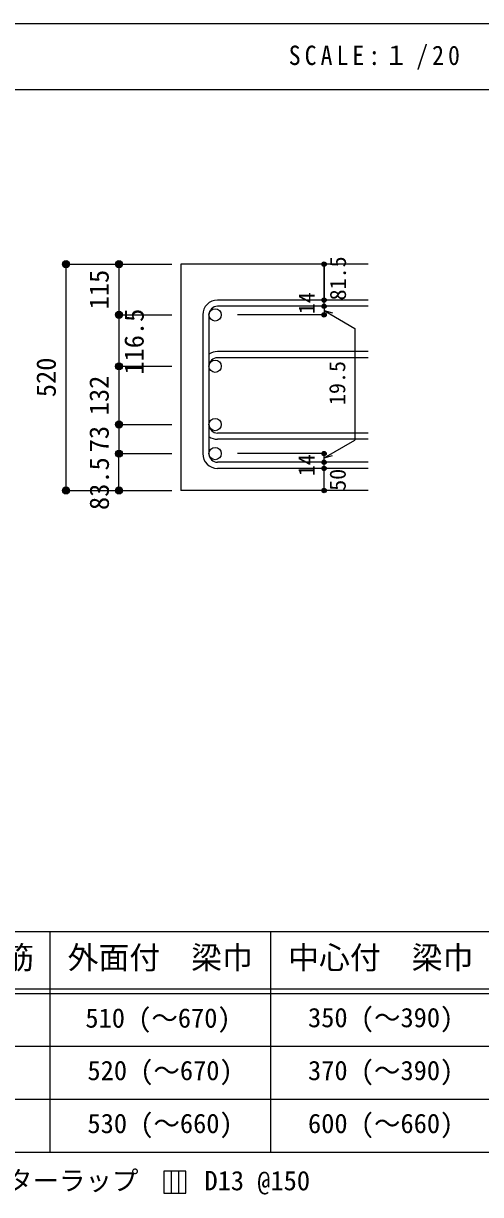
# Model space of a CAD drawing. Units: millimetres at full size, sheet at 1:20. Extents: x -3982 to 3969, y -2797 to 2801.
# Drawn here: x 1347 to 2383, y 146 to 2801 of the extents above; entities that cross this region are included whole.
import ezdxf
from ezdxf.enums import TextEntityAlignment as Align

# ---------------------------------------------------------------- set-up
doc = ezdxf.new("R2010")
doc.units = ezdxf.units.MM
doc.header["$LTSCALE"] = 20
doc.header["$PDMODE"] = 32
doc.header["$PDSIZE"] = 10
for name, color, linetype in [('6-1_躯体線', 2, 'Continuous'), ('6-5_梁主筋', 7, 'Continuous'), ('6-6_S.T.P.', 7, 'Continuous'), ('6-7_文字', 7, 'Continuous'), ('6-D_寸法', 4, 'Continuous'), ('6-E_枠', 7, 'Continuous'), ('F-0_枠', 6, 'Continuous')]:
    doc.layers.add(name, color=color, linetype=linetype)
doc.styles.add('ＭＳ ゴシック', font='')
doc.styles.get('ＭＳ ゴシック').set_extended_font_data('MS Gothic')

msp = doc.modelspace()

# ---------------------------------------------------------------- linework, layer by layer
at = {"layer": '6-1_躯体線'}
for p, q in [((2128.29, 2254.95), (1703.29, 2254.95)), ((1703.29, 2254.95), (1703.29, 1741.96)), ((2128.29, 1741.96), (1703.29, 1741.96))]:
    msp.add_line(p, q, dxfattribs=at)
at = {"layer": '6-5_梁主筋', "color": 3}
for centre in [(1781.29, 2140.03), (1781.29, 2023.46), (1781.29, 1891.46), (1781.29, 1825.46)]:
    msp.add_circle(centre, 14, dxfattribs=at)
at = {"layer": '6-6_S.T.P.'}
for p, q in [((2128.29, 2173.53), (1786.79, 2173.53)), ((2128.29, 2159.53), (1786.79, 2159.53)), ((1753.29, 2140.03), (1753.29, 1825.46)), ((1767.29, 2140.03), (1767.29, 1825.46)), ((2128.29, 2056.96), (1786.79, 2056.96)), ((2128.29, 2042.96), (1786.79, 2042.96)), ((2128.29, 1871.96), (1786.79, 1871.96)), ((2128.29, 1857.96), (1786.79, 1857.96)), ((2128.29, 1805.96), (1786.79, 1805.96)), ((2128.29, 1791.96), (1786.79, 1791.96))]:
    msp.add_line(p, q, dxfattribs=at)
for centre, radius, start, end in [((1786.79, 2140.03), 33.5, 90, 180), ((1786.79, 2140.03), 19.5, 90, 180), ((1786.79, 2023.46), 33.5, 90, 125.59765), ((1786.79, 2023.46), 19.5, 90, 180), ((1786.79, 1891.46), 19.5, 180, 270), ((1786.79, 1891.46), 33.5, 234.40235, 270), ((1786.79, 1825.46), 33.5, 180, 270), ((1786.79, 1825.46), 19.5, 180, 270)]:
    msp.add_arc(centre, radius, start, end, dxfattribs=at)
at = {"layer": '6-7_文字'}
for p, q in [((1681.55, 199.05), (1681.55, 149.05)), ((1698.21, 199.05), (1698.21, 149.05))]:
    msp.add_line(p, q, dxfattribs=at)
msp.add_lwpolyline([(1664.88, 149.05), (1714.88, 149.05), (1714.88, 199.05), (1664.88, 199.05)], close=True, dxfattribs=at)
at = {"layer": '6-D_寸法'}
for p, q in [((1443.29, 2254.95), (1563.29, 2254.95)), ((1443.29, 2254.95), (1563.29, 2254.95)), ((1443.29, 1741.96), (1443.29, 2254.95)), ((1563.29, 2254.95), (1683.29, 2254.95)), ((1563.29, 2254.95), (1563.29, 2140.03)), ((1563.29, 2254.95), (1683.29, 2254.95)), ((2028.29, 2159.53), (2028.29, 2173.53)), ((2028.29, 2159.53), (2028.29, 2140.03)), ((1563.29, 2140.03), (1683.29, 2140.03)), ((1563.29, 2140.03), (1563.29, 2023.46)), ((2028.29, 2140.03), (1832.2, 2140.03)), ((2028.29, 2149.78), (2047.61, 2144.6)), ((2028.29, 2149.78), (2098.35, 2109.33)), ((2098.35, 2109.33), (2098.35, 1856.16)), ((1563.29, 2023.46), (1683.29, 2023.46)), ((1563.29, 1891.46), (1563.29, 1825.46)), ((1563.29, 1891.46), (1683.29, 1891.46)), ((1563.29, 1891.46), (1683.29, 1891.46)), ((1563.29, 1891.46), (1683.29, 1891.46)), ((1563.29, 1891.46), (1683.29, 1891.46)), ((2028.29, 1815.71), (2098.35, 1856.16)), ((1563.29, 1825.46), (1683.29, 1825.46)), ((1563.29, 1825.46), (1683.29, 1825.46)), ((1563.29, 1825.46), (1683.29, 1825.46)), ((2028.29, 1825.46), (1832.2, 1825.46)), ((2028.29, 1805.96), (2028.29, 1825.46)), ((2028.29, 1815.71), (2047.61, 1820.88)), ((2028.29, 1791.96), (2028.29, 1805.96)), ((2028.29, 1741.96), (2028.29, 1791.96)), ((1563.29, 1741.96), (1683.29, 1741.96))]:
    msp.add_line(p, q, dxfattribs=at)
for points in [[(1443.29, 2254.95), (1563.29, 2254.95), (1683.29, 2254.95)], [(2028.29, 2254.95), (2028.29, 2173.53), (2028.29, 2254.95)], [(1563.29, 2140.03), (1563.29, 2023.46), (1563.29, 1891.46)], [(1563.29, 2023.46), (1563.29, 1825.46), (1683.29, 1825.46)], [(1443.29, 1741.96), (1563.29, 1741.96), (1563.29, 1825.46)]]:
    msp.add_lwpolyline(points, dxfattribs=at)
for centre, radius in [((1443.29, 2254.95), 8), ((1443.29, 2254.95), 8), ((1443.29, 2254.95), 7.2), ((1443.29, 2254.95), 7.2), ((1443.29, 2254.95), 6.4), ((1443.29, 2254.95), 6.4), ((1443.29, 2254.95), 5.6), ((1443.29, 2254.95), 5.6), ((1443.29, 2254.95), 4.8), ((1443.29, 2254.95), 4.8), ((1443.29, 2254.95), 4), ((1443.29, 2254.95), 4), ((1443.29, 2254.95), 3.2), ((1443.29, 2254.95), 3.2), ((1443.29, 2254.95), 2.4), ((1443.29, 2254.95), 2.4), ((1563.29, 2254.95), 8), ((1563.29, 2254.95), 7.2), ((1563.29, 2254.95), 6.4), ((1563.29, 2254.95), 5.6), ((1563.29, 2254.95), 4.8), ((1563.29, 2254.95), 4), ((1563.29, 2254.95), 3.2), ((1563.29, 2254.95), 2.4), ((2028.29, 2254.95), 4), ((2028.29, 2254.95), 3.6), ((2028.29, 2254.95), 3.2), ((2028.29, 2254.95), 2.8), ((2028.29, 2254.95), 2.4), ((2028.29, 2254.95), 2), ((1443.29, 2254.95), 1.6), ((1443.29, 2254.95), 1.6), ((1443.29, 2254.95), 0.8), ((1443.29, 2254.95), 0.8), ((1563.29, 2254.95), 1.6), ((1563.29, 2254.95), 0.8), ((2028.29, 2254.95), 1.6), ((2028.29, 2254.95), 1.2), ((2028.29, 2254.95), 0.8), ((2028.29, 2254.95), 0.4), ((2028.29, 2173.53), 4), ((2028.29, 2159.53), 4), ((2028.29, 2173.53), 3.6), ((2028.29, 2159.53), 3.6), ((2028.29, 2173.53), 3.2), ((2028.29, 2159.53), 3.2), ((2028.29, 2173.53), 2.8), ((2028.29, 2159.53), 2.8), ((2028.29, 2173.53), 2.4), ((2028.29, 2159.53), 2.4), ((2028.29, 2173.53), 2), ((2028.29, 2159.53), 2), ((2028.29, 2173.53), 1.6), ((2028.29, 2159.53), 1.6), ((2028.29, 2173.53), 1.2), ((2028.29, 2159.53), 1.2), ((2028.29, 2173.53), 0.8), ((2028.29, 2159.53), 0.8), ((2028.29, 2173.53), 0.4), ((2028.29, 2159.53), 0.4), ((1563.29, 2140.03), 8), ((1563.29, 2140.03), 7.2), ((1563.29, 2140.03), 6.4), ((1563.29, 2140.03), 5.6), ((1563.29, 2140.03), 4.8), ((1563.29, 2140.03), 4), ((1563.29, 2140.03), 3.2), ((1563.29, 2140.03), 2.4), ((1563.29, 2140.03), 1.6), ((1563.29, 2140.03), 0.8), ((2028.29, 2140.03), 4), ((2028.29, 2140.03), 3.6), ((2028.29, 2140.03), 3.2), ((2028.29, 2140.03), 2.8), ((2028.29, 2140.03), 2.4), ((2028.29, 2140.03), 2), ((2028.29, 2140.03), 1.6), ((2028.29, 2140.03), 1.2), ((2028.29, 2140.03), 0.8), ((2028.29, 2140.03), 0.4), ((1563.29, 2023.46), 8), ((1563.29, 2023.46), 7.2), ((1563.29, 2023.46), 6.4), ((1563.29, 2023.46), 5.6), ((1563.29, 2023.46), 4.8), ((1563.29, 2023.46), 4), ((1563.29, 2023.46), 3.2), ((1563.29, 2023.46), 2.4), ((1563.29, 2023.46), 1.6), ((1563.29, 2023.46), 0.8), ((1563.29, 1891.46), 8), ((1563.29, 1891.46), 7.2), ((1563.29, 1891.46), 6.4), ((1563.29, 1891.46), 5.6), ((1563.29, 1891.46), 4.8), ((1563.29, 1891.46), 4), ((1563.29, 1891.46), 3.2), ((1563.29, 1891.46), 2.4), ((1563.29, 1891.46), 1.6), ((1563.29, 1891.46), 0.8), ((1563.29, 1825.46), 8), ((1563.29, 1825.46), 7.2), ((1563.29, 1825.46), 6.4), ((1563.29, 1825.46), 5.6), ((1563.29, 1825.46), 4.8), ((1563.29, 1825.46), 4), ((1563.29, 1825.46), 3.2), ((1563.29, 1825.46), 2.4), ((1563.29, 1825.46), 1.6), ((1563.29, 1825.46), 0.8), ((2028.29, 1825.46), 4), ((2028.29, 1805.96), 4), ((2028.29, 1825.46), 3.6), ((2028.29, 1805.96), 3.6), ((2028.29, 1825.46), 3.2), ((2028.29, 1805.96), 3.2), ((2028.29, 1825.46), 2.8), ((2028.29, 1805.96), 2.8), ((2028.29, 1825.46), 2.4), ((2028.29, 1805.96), 2.4), ((2028.29, 1825.46), 2), ((2028.29, 1805.96), 2), ((2028.29, 1825.46), 1.6), ((2028.29, 1805.96), 1.6), ((2028.29, 1825.46), 1.2), ((2028.29, 1805.96), 1.2), ((2028.29, 1825.46), 0.8), ((2028.29, 1805.96), 0.8), ((2028.29, 1825.46), 0.4), ((2028.29, 1805.96), 0.4), ((2028.29, 1791.96), 4), ((2028.29, 1791.96), 3.6), ((2028.29, 1791.96), 3.2), ((2028.29, 1791.96), 2.8), ((2028.29, 1791.96), 2.4), ((2028.29, 1791.96), 2), ((2028.29, 1791.96), 1.6), ((2028.29, 1791.96), 1.2), ((2028.29, 1791.96), 0.8), ((2028.29, 1791.96), 0.4), ((1443.29, 1741.96), 8), ((1443.29, 1741.96), 7.2), ((1443.29, 1741.96), 6.4), ((1443.29, 1741.96), 5.6), ((1443.29, 1741.96), 4.8), ((1443.29, 1741.96), 4), ((1443.29, 1741.96), 3.2), ((1443.29, 1741.96), 2.4), ((1443.29, 1741.96), 1.6), ((1443.29, 1741.96), 0.8), ((1563.29, 1741.96), 8), ((1563.29, 1741.96), 7.2), ((1563.29, 1741.96), 6.4), ((1563.29, 1741.96), 5.6), ((1563.29, 1741.96), 4.8), ((1563.29, 1741.96), 4), ((1563.29, 1741.96), 3.2), ((1563.29, 1741.96), 2.4), ((1563.29, 1741.96), 1.6), ((1563.29, 1741.96), 0.8), ((2028.29, 1741.96), 4), ((2028.29, 1741.96), 3.6), ((2028.29, 1741.96), 3.2), ((2028.29, 1741.96), 2.8), ((2028.29, 1741.96), 2.4), ((2028.29, 1741.96), 2), ((2028.29, 1741.96), 1.6), ((2028.29, 1741.96), 1.2), ((2028.29, 1741.96), 0.8), ((2028.29, 1741.96), 0.4)]:
    msp.add_circle(centre, radius, dxfattribs=at)
at = {"layer": '6-D_寸法', "color": 7}
for p in [(1443.29, 2254.95), (1563.29, 2254.95), (2028.29, 2254.95), (2028.29, 2173.53), (2028.29, 2159.53), (1563.29, 2140.03), (2028.29, 2140.03), (1563.29, 2023.46), (1563.29, 1891.46), (1563.29, 1825.46), (2028.29, 1825.46), (2028.29, 1825.46), (2028.29, 1805.96), (2028.29, 1791.96), (1443.29, 1741.96), (1563.29, 1741.96), (2028.29, 1741.96)]:
    msp.add_point(p, dxfattribs=at)
at = {"layer": '6-E_枠', "color": 3}
for p, q in [((965.14, 741.85), (2406.83, 741.85)), ((965.14, 241.85), (2406.83, 241.85))]:
    msp.add_line(p, q, dxfattribs=at)
at = {"layer": '6-E_枠'}
for p, q in [((1406.83, 741.85), (1406.83, 241.85)), ((1906.83, 741.85), (1906.83, 241.85)), ((965.14, 611.85), (2406.83, 611.85)), ((965.14, 601.85), (2406.83, 601.85)), ((965.14, 481.85), (2406.83, 481.85)), ((965.14, 361.85), (2406.83, 361.85))]:
    msp.add_line(p, q, dxfattribs=at)
at = {"layer": 'F-0_枠'}
msp.add_line((-3981.92, 2800.77), (3969.4, 2800.77), dxfattribs=at)
at = {"layer": 'F-0_枠', "color": 2}
msp.add_line((-3981.92, 2650.77), (2482.4, 2650.77), dxfattribs=at)

# ---------------------------------------------------------------- texts
at = {"layer": '6-7_文字', "color": 2, "style": 'ＭＳ ゴシック'}
for s, p in [('梁主筋', (1160.98, 641.85)), ('外面付\u3000梁巾', (1446.83, 641.85)), ('中心付\u3000梁巾', (1946.83, 641.85))]:
    msp.add_text(s, height=51.32, dxfattribs=at).set_placement(p, align=Align.BOTTOM_LEFT)
at = {"layer": '6-7_文字', "style": 'ＭＳ ゴシック'}
for s, p in [('510 (～670)', (1487.14, 510.85)), ('350 (～390)', (1991.83, 511.85)), ('520 (～670)', (1491.83, 391.85)), ('370 (～390)', (1991.83, 391.85)), ('530 (～660)', (1491.83, 271.85)), ('600 (～660)', (1991.83, 271.85)), ('※ 基礎梁スターラップ     D13 @150', (977.51, 142.13))]:
    msp.add_text(s, height=43.99, dxfattribs=at).set_placement(p, align=Align.BOTTOM_LEFT)
at = {"layer": '6-7_文字', "color": 2, "insert": (1948.17, 2695.77), "char_height": 43.99, "attachment_point": 7, "style": 'ＭＳ ゴシック'}
msp.add_mtext('\\T1.34;\\W0.9;SCALE:１/20', dxfattribs=at)
at = {"layer": '6-D_寸法', "style": 'ＭＳ ゴシック'}
for s, height, p in [('81.5', 36.66, (2088.92, 2172.83)), ('115', 43.99, (1553.29, 2152.49)), ('14', 36.66, (2018.29, 2141.6)), ('116.5', 43.99, (1632.69, 2004.44)), ('520', 43.99, (1433.29, 1953.46)), ('19.5', 36.66, (2087.31, 1935.63)), ('132', 43.99, (1553.29, 1912.46)), ('73', 43.99, (1553.29, 1828.46)), ('83.5', 43.99, (1553.7, 1697.53)), ('14', 36.66, (2017.63, 1774.29)), ('50', 36.66, (2088.36, 1741.16))]:
    msp.add_text(s, height=height, rotation=90, dxfattribs=at).set_placement(p, align=Align.BOTTOM_LEFT)

doc.saveas('drawing.dxf')
